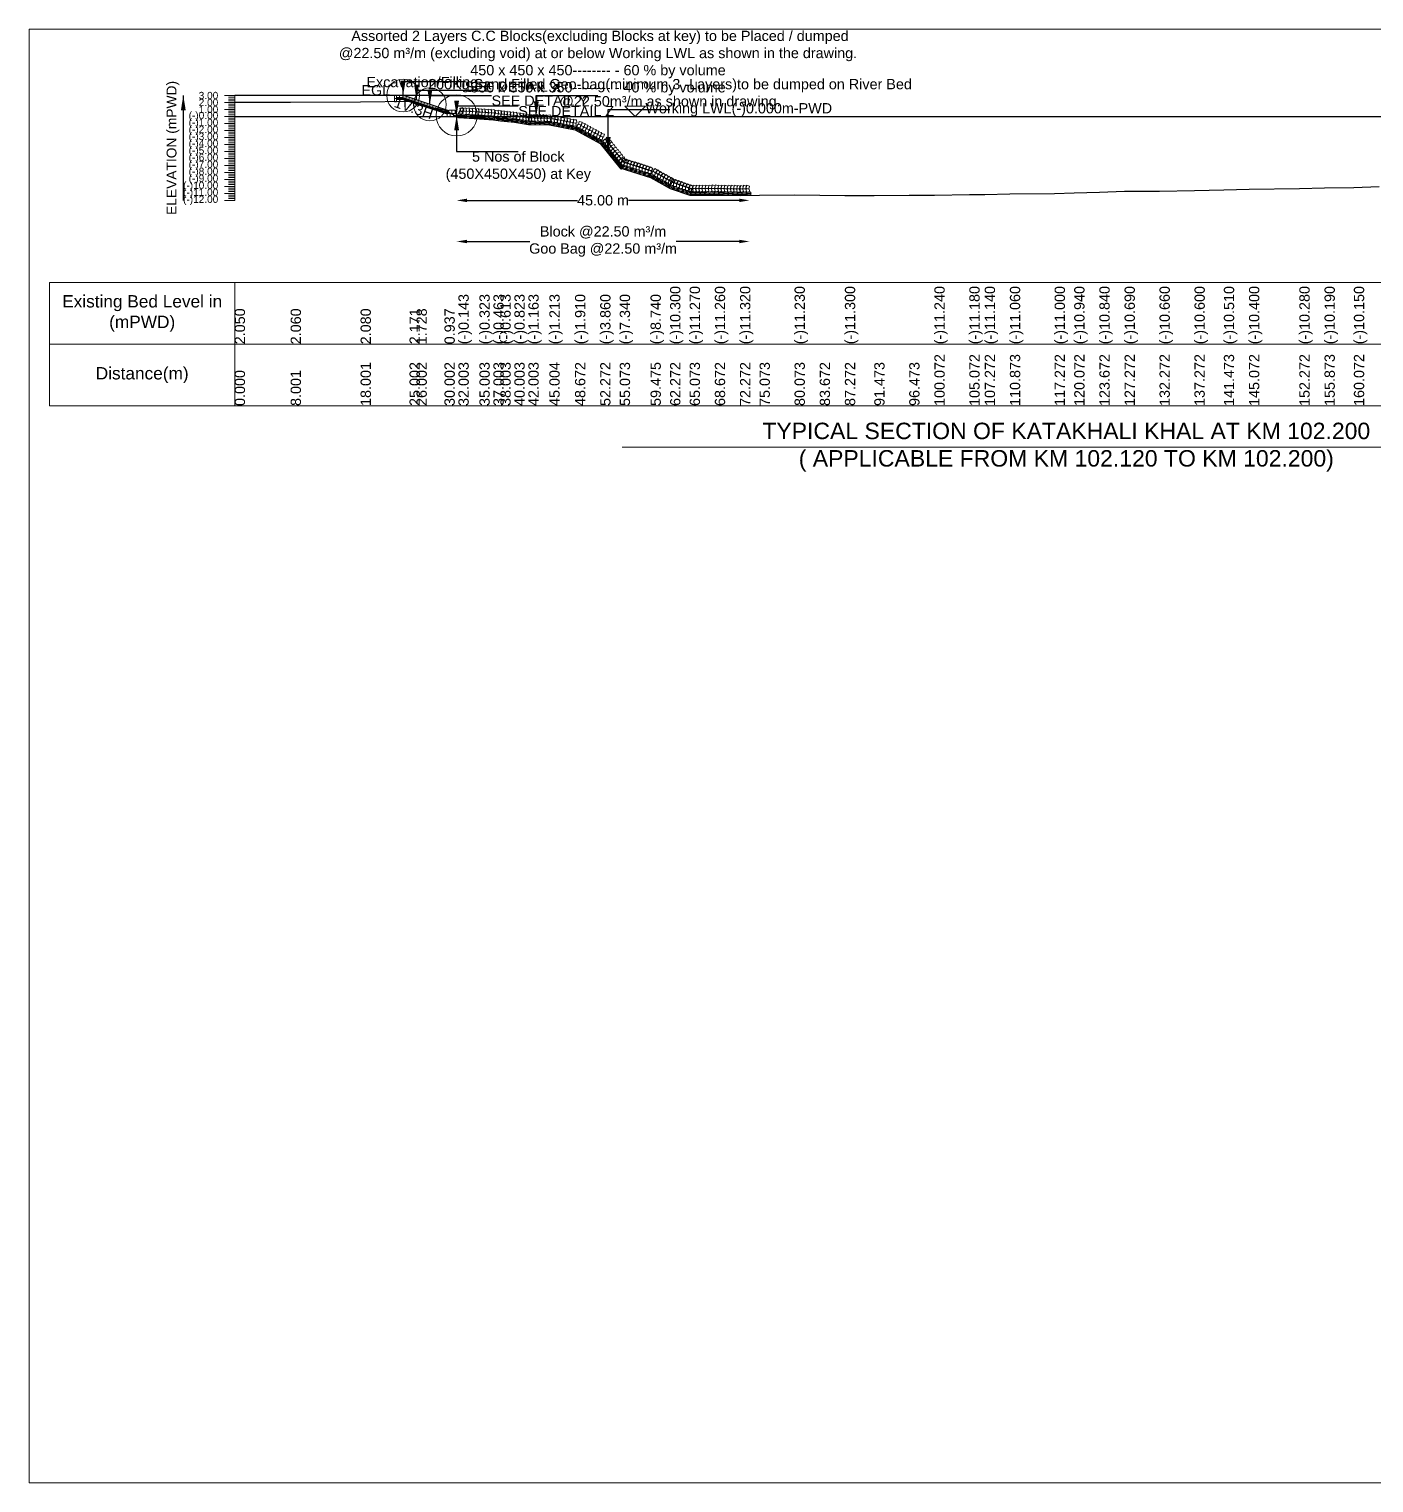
# Model space of a CAD drawing. Header units: inches. Extents: x 89000 to 845000, y -7071 to 31.
# Drawn here: x 280000 to 286540, y -7071 to 0 of the extents above; entities that cross this region are included whole.
import ezdxf

# ---------------------------------------------------------------- set-up
doc = ezdxf.new("R2010")
doc.units = ezdxf.units.IN
doc.header["$LTSCALE"] = 7
doc.header["$MEASUREMENT"] = 0
for name, color, linetype, lineweight in [('Cross section Data Border', 7, 'Continuous', 9), ('Cross Section Labels', 7, 'Continuous', 9), ('Existing_Bed_Level for Xsection', 7, 'Continuous', 25), ('Long Section Labels', 7, 'Continuous', 9)]:
    doc.layers.add(name, color=color, linetype=linetype, lineweight=lineweight)
doc.styles.get("Standard").update_dxf_attribs({"font": 'arial.ttf'})
doc.dimstyles.new('Appron Lebeling Style', dxfattribs={"dimtxt": 50, "dimasz": 50, "dimexe": 0.18, "dimexo": 0.0625, "dimgap": 0.09, "dimtad": 0, "dimtih": 1, "dimtoh": 1, "dimdec": 4, "dimzin": 0, "dimdsep": 46, "dimtxsty": 'Standard', "dimcen": 0.09, "dimse1": 1, "dimse2": 1, "dimadec": 0, "dimazin": 0, "dimtfac": 1, "dimtdec": 4, "dimtofl": 0, "dimtmove": 0, "dimatfit": 3, "dimfxl": 1, "dimtolj": 1, "dimtzin": 0, "dimarcsym": 0})
doc.dimstyles.get("Standard").update_dxf_attribs({"dimtxt": 0.18, "dimasz": 0.18, "dimexe": 0.18, "dimexo": 0.0625, "dimgap": 0.09, "dimtad": 0, "dimtih": 1, "dimtoh": 1, "dimdec": 4, "dimzin": 0, "dimdsep": 46, "dimtxsty": 'Standard', "dimcen": 0.09, "dimadec": 0, "dimazin": 0, "dimtfac": 1, "dimtdec": 4, "dimtofl": 0, "dimtmove": 0, "dimatfit": 3, "dimfxl": 1, "dimtolj": 1, "dimtzin": 0, "dimarcsym": 0})

# ---------------------------------------------------------------- blocks, each defined once
blk = doc.blocks.new('*D287')
at = {"layer": 'Cross Section Labels', "color": 0, "lineweight": -2, "transparency": 16777216}
for p, q in [((282129.1, -833.1), (282667.6, -833.1)), ((283453.3, -833.1), (282914.8, -833.1))]:
    blk.add_line(p, q, dxfattribs=at)
at = {"layer": 'Cross Section Labels', "color": 0, "transparency": 16777216}
for points in [[(282129.1, -824.8), (282129.1, -841.5), (282079.1, -833.1)], [(283453.3, -824.8), (283453.3, -841.5), (283503.3, -833.1)]]:
    blk.add_solid(points, dxfattribs=at)
at = {"layer": 'Defpoints', "color": 0, "transparency": 16777216}
for p in [(282079.1, -425.1), (283503.3, -809), (283503.3, -833.1)]:
    blk.add_point(p, dxfattribs=at)
at = {"layer": 'Cross Section Labels', "color": 0, "transparency": 16777216, "insert": (282791.2, -833.1), "char_height": 50, "attachment_point": 5}
blk.add_mtext('\\A1;45.00 m', dxfattribs=at)
blk = doc.blocks.new('*D288')
at = {"layer": 'Cross Section Labels', "color": 0, "lineweight": -2, "transparency": 16777216}
for p, q in [((282129.1, -1033.1), (282435.6, -1033.1)), ((283453.3, -1033.1), (283146.8, -1033.1))]:
    blk.add_line(p, q, dxfattribs=at)
at = {"layer": 'Cross Section Labels', "color": 0, "transparency": 16777216}
for points in [[(282129.1, -1024.8), (282129.1, -1041.5), (282079.1, -1033.1)], [(283453.3, -1024.8), (283453.3, -1041.5), (283503.3, -1033.1)]]:
    blk.add_solid(points, dxfattribs=at)
at = {"layer": 'Defpoints', "color": 0, "transparency": 16777216}
for p in [(282079.1, -425.1), (283503.3, -809), (283503.3, -1033.1)]:
    blk.add_point(p, dxfattribs=at)
at = {"layer": 'Cross Section Labels', "color": 0, "transparency": 16777216, "insert": (282791.2, -1033.1), "char_height": 50, "attachment_point": 5}
blk.add_mtext('\\A1;Block @22.50 m³/m ^JGoo Bag @22.50 m³/m ', dxfattribs=at)

msp = doc.modelspace()

# ---------------------------------------------------------------- linework, layer by layer
at = {"layer": 'Cross section Data Border'}
msp.add_lwpolyline([(280100, -1233.12), (289187.68335, -1233.12), (289187.68335, -1833.12), (280100, -1833.12)], close=True, dxfattribs=at)
for points in [[(281000, -1233.12), (281000, -1833.12)], [(280100, -1533.12), (289187.68335, -1533.12)]]:
    msp.add_lwpolyline(points, dxfattribs=at)
at = {"layer": 'Cross Section Labels'}
for points in [[(280000, 0), (290000, 0), (290000, -7071), (280000, -7071)], [(282947.08626, -425.12), (282997.08626, -375.12), (282897.08626, -375.12)]]:
    msp.add_lwpolyline(points, close=True, dxfattribs=at)
msp.add_lwpolyline([(282883.84167, -2033.12), (285043.84167, -2033.12), (287203.84167, -2033.12)], dxfattribs=at)
for centre, radius in [((281818.98626, -323.12), 80), ((281949.03626, -366.47), 80), ((282079.08626, -420.02), 100)]:
    msp.add_circle(centre, radius, dxfattribs=at)
at = {"layer": 'Existing_Bed_Level for Xsection'}
for points in [[(282079.08626, -323.12), (281000, -323.12)], [(281000, -355.42), (281272.0177, -355.08), (281612.04494, -354.4), (281850.06808, -351.306), (281884.06264, -366.368), (282020.0817, -393.262), (282088.09123, -429.982), (282190.09532, -436.102), (282258.10484, -440.862), (282292.0994, -445.962), (282360.10893, -453.102), (282428.11846, -464.662), (282530.12255, -466.362), (282654.85515, -490.06), (282777.26395, -556.36), (282872.47142, -674.68), (283022.14695, -722.28), (283117.26248, -775.32), (283212.46887, -808.3), (283334.85504, -807.96), (283457.26141, -810), (283552.46699, -807.96), (283722.46623, -806.94), (283844.855, -808.3), (283967.26027, -809.32), (284110.0895, -810), (284280.0877, -808.3), (284402.46394, -807.28), (284572.46351, -805.24), (284647.25925, -803.88), (284769.67553, -801.16), (284987.25887, -799.12), (285082.46242, -797.08), (285204.85493, -793.68), (285327.25855, -788.58), (285497.25841, -787.56), (285667.25828, -785.52), (285810.07723, -782.46), (285932.4611, -778.72), (286177.25793, -774.64), (286299.66954, -771.58), (286442.46051, -770.22), (286564.85489, -765.46)], [(282040.83626, -397.07), (281820.55655, -323.64343), (281818.98626, -323.12), (281817.33103, -323.12), (281786.73103, -323.12)], [(281786.73103, -333.32), (281817.33103, -333.32), (282040.83626, -407.82174)], [(281786.73103, -336.72), (281816.77929, -336.72), (282036.07929, -409.82)], [(281786.73103, -340.12), (281816.22754, -340.12), (282033.18626, -412.43957)], [(281000, -425.12), (289087.68335, -425.12)]]:
    msp.add_lwpolyline(points, dxfattribs=at)
at = {"layer": 'Long Section Labels'}
for points in [[(281000, -323.12), (280950, -323.12)], [(281000, -331.62), (280970, -331.62)], [(281000, -340.12), (280970, -340.12)], [(281000, -348.62), (280970, -348.62)], [(281000, -833.12), (281000, -799.12), (281000, -765.12), (281000, -731.12), (281000, -697.12), (281000, -663.12), (281000, -629.12), (281000, -595.12), (281000, -561.12), (281000, -527.12), (281000, -493.12), (281000, -459.12), (281000, -425.12), (281000, -391.12), (281000, -357.12), (281000, -323.12)], [(281000, -357.12), (280950, -357.12)], [(281000, -391.12), (280950, -391.12)], [(281000, -365.62), (280970, -365.62)], [(281000, -374.12), (280970, -374.12)], [(281000, -382.62), (280970, -382.62)], [(281000, -399.62), (280970, -399.62)], [(281000, -408.12), (280970, -408.12)], [(281000, -416.62), (280970, -416.62)], [(281000, -425.12), (280950, -425.12)], [(281000, -459.12), (280950, -459.12)], [(281000, -493.12), (280950, -493.12)], [(281000, -433.62), (280970, -433.62)], [(281000, -442.12), (280970, -442.12)], [(281000, -450.62), (280970, -450.62)], [(281000, -467.62), (280970, -467.62)], [(281000, -476.12), (280970, -476.12)], [(281000, -484.62), (280970, -484.62)], [(281000, -527.12), (280950, -527.12)], [(281000, -561.12), (280950, -561.12)], [(281000, -501.62), (280970, -501.62)], [(281000, -510.12), (280970, -510.12)], [(281000, -518.62), (280970, -518.62)], [(281000, -535.62), (280970, -535.62)], [(281000, -544.12), (280970, -544.12)], [(281000, -552.62), (280970, -552.62)], [(281000, -595.12), (280950, -595.12)], [(281000, -629.12), (280950, -629.12)], [(281000, -569.62), (280970, -569.62)], [(281000, -578.12), (280970, -578.12)], [(281000, -586.62), (280970, -586.62)], [(281000, -603.62), (280970, -603.62)], [(281000, -612.12), (280970, -612.12)], [(281000, -620.62), (280970, -620.62)], [(281000, -663.12), (280950, -663.12)], [(281000, -697.12), (280950, -697.12)], [(281000, -637.62), (280970, -637.62)], [(281000, -646.12), (280970, -646.12)], [(281000, -654.62), (280970, -654.62)], [(281000, -671.62), (280970, -671.62)], [(281000, -680.12), (280970, -680.12)], [(281000, -688.62), (280970, -688.62)], [(281000, -705.62), (280970, -705.62)], [(281000, -731.12), (280950, -731.12)], [(281000, -765.12), (280950, -765.12)], [(281000, -714.12), (280970, -714.12)], [(281000, -722.62), (280970, -722.62)], [(281000, -739.62), (280970, -739.62)], [(281000, -748.12), (280970, -748.12)], [(281000, -756.62), (280970, -756.62)], [(281000, -773.62), (280970, -773.62)], [(281000, -799.12), (280950, -799.12)], [(281000, -833.12), (280950, -833.12)], [(281000, -782.12), (280970, -782.12)], [(281000, -790.62), (280970, -790.62)], [(281000, -807.62), (280970, -807.62)], [(281000, -816.12), (280970, -816.12)], [(281000, -824.62), (280970, -824.62)]]:
    msp.add_lwpolyline(points, dxfattribs=at)
for points in [[(281786.73103, -323.12), (281776.53103, -323.12), (281776.53103, -338.42), (281786.73103, -338.42)], [(281786.73103, -338.42), (281776.53103, -338.42), (281776.53103, -353.72), (281786.73103, -353.72)], [(281802.03103, -323.12), (281786.73103, -323.12), (281786.73103, -333.32), (281802.03103, -333.32)], [(281817.33103, -323.12), (281802.03103, -323.12), (281802.03103, -333.32), (281817.33103, -333.32)], [(281835.07141, -328.48172), (281820.55655, -323.64343), (281817.33103, -333.32), (281831.84588, -338.15828)], [(281849.58626, -333.32), (281835.07141, -328.48172), (281831.84588, -338.15828), (281846.36074, -342.99657)], [(281864.10112, -338.15828), (281849.58626, -333.32), (281846.36074, -342.99657), (281860.87559, -347.83485)], [(281878.61597, -342.99657), (281864.10112, -338.15828), (281860.87559, -347.83485), (281875.39045, -352.67314)], [(281893.13083, -347.83485), (281878.61597, -342.99657), (281875.39045, -352.67314), (281889.9053, -357.51142)], [(281907.64568, -352.67314), (281893.13083, -347.83485), (281889.9053, -357.51142), (281904.42016, -362.34971)], [(281922.16053, -357.51142), (281907.64568, -352.67314), (281904.42016, -362.34971), (281918.93501, -367.18799)], [(281936.67539, -362.34971), (281922.16053, -357.51142), (281918.93501, -367.18799), (281933.44987, -372.02628)], [(281951.19024, -367.18799), (281936.67539, -362.34971), (281933.44987, -372.02628), (281947.96472, -376.86456)], [(281965.7051, -372.02628), (281951.19024, -367.18799), (281947.96472, -376.86456), (281962.47957, -381.70285)], [(281980.21995, -376.86456), (281965.7051, -372.02628), (281962.47957, -381.70285), (281976.99443, -386.54113)], [(281994.73481, -381.70285), (281980.21995, -376.86456), (281976.99443, -386.54113), (281991.50928, -391.37942)], [(282009.24966, -386.54113), (281994.73481, -381.70285), (281991.50928, -391.37942), (282006.02414, -396.2177)], [(282023.76452, -391.37942), (282009.24966, -386.54113), (282006.02414, -396.2177), (282020.53899, -401.05599)], [(282038.27937, -396.2177), (282023.76452, -391.37942), (282020.53899, -401.05599), (282035.05385, -405.89427)], [(282048.48626, -409.82), (282033.18626, -409.82), (282033.18626, -425.12), (282048.48626, -425.12)], [(282056.13626, -394.52), (282040.83626, -394.52), (282040.83626, -409.82), (282056.13626, -409.82)], [(282063.78626, -409.82), (282048.48626, -409.82), (282048.48626, -425.12), (282063.78626, -425.12)], [(282071.43626, -394.52), (282056.13626, -394.52), (282056.13626, -409.82), (282071.43626, -409.82)], [(282079.08626, -409.82), (282063.78626, -409.82), (282063.78626, -425.12), (282079.08626, -425.12)], [(282108.05642, -403.66797), (282094.59344, -396.39898), (282087.32445, -409.86196), (282100.78743, -417.13095)], [(282109.15665, -381.49619), (282094.16796, -384.56693), (282097.2387, -399.55561), (282112.22738, -396.48487)], [(282110.37578, -398.62033), (282095.10325, -397.70401), (282094.18693, -412.97655), (282109.45947, -413.89286)], [(282114.1695, -387.62576), (282099.2832, -384.09191), (282095.74935, -398.97821), (282110.63565, -402.51206)], [(282124.42918, -382.41251), (282109.4405, -385.48324), (282112.51124, -400.47192), (282127.49992, -397.40119)], [(282125.64832, -399.53664), (282110.37578, -398.62033), (282109.45947, -413.89286), (282124.73201, -414.80918)], [(282139.70172, -383.32882), (282124.71304, -386.39956), (282127.78377, -401.38824), (282142.77246, -398.3175)], [(282140.92086, -400.45296), (282125.64832, -399.53664), (282124.73201, -414.80918), (282140.00454, -415.72549)], [(282154.97426, -384.24514), (282139.98557, -387.31587), (282143.05631, -402.30456), (282158.04499, -399.23382)], [(282156.19339, -401.36927), (282140.92086, -400.45296), (282140.00454, -415.72549), (282155.27708, -416.64181)], [(282170.24679, -385.16145), (282155.25811, -388.23219), (282158.32885, -403.22087), (282173.31753, -400.15013)], [(282171.46593, -402.28559), (282156.19339, -401.36927), (282155.27708, -416.64181), (282170.54961, -417.55812)], [(282185.51933, -386.07777), (282170.53065, -389.1485), (282173.60138, -404.13719), (282188.59007, -401.06645)], [(282186.73847, -403.2019), (282171.46593, -402.28559), (282170.54961, -417.55812), (282185.82215, -418.47444)], [(282202.32866, -404.23837), (282187.066, -403.17013), (282185.99776, -418.43279), (282201.26042, -419.50103)], [(282201.27997, -387.10295), (282186.26148, -390.02439), (282189.18292, -405.04289), (282204.20142, -402.12144)], [(282217.59132, -405.3066), (282202.32866, -404.23837), (282201.26042, -419.50103), (282216.52309, -420.56927)], [(282216.54264, -388.17118), (282201.52414, -391.09263), (282204.44559, -406.11112), (282219.46408, -403.18968)], [(282232.85399, -406.37484), (282217.59132, -405.3066), (282216.52309, -420.56927), (282231.78575, -421.6375)], [(282231.8053, -389.23942), (282216.7868, -392.16086), (282219.70825, -407.17936), (282234.72674, -404.25792)], [(282248.11665, -407.44308), (282232.85399, -406.37484), (282231.78575, -421.6375), (282247.04841, -422.70574)], [(282247.06796, -390.30766), (282232.04947, -393.2291), (282234.97091, -408.2476), (282249.98941, -405.32615)], [(282263.37931, -408.51131), (282248.11665, -407.44308), (282247.04841, -422.70574), (282262.31108, -423.77398)], [(282262.33062, -391.37589), (282247.31213, -394.29734), (282250.23357, -409.31583), (282265.25207, -406.39439)], [(282281.04776, -411.29872), (282265.91709, -409.02875), (282263.64713, -424.15942), (282278.7778, -426.42939)], [(282281.35528, -394.13399), (282266.15301, -395.86053), (282267.87954, -411.0628), (282283.08182, -409.33626)], [(282296.17844, -413.56868), (282281.04776, -411.29872), (282278.7778, -426.42939), (282293.90847, -428.69935)], [(282296.48595, -396.40396), (282281.28368, -398.13049), (282283.01022, -413.33277), (282298.21249, -411.60623)], [(282309.95589, -415.01728), (282294.73951, -413.41979), (282293.14202, -428.63616), (282308.35839, -430.23366)], [(282309.50275, -397.85579), (282294.39188, -400.25404), (282296.79014, -415.36491), (282311.90101, -412.96666)], [(282325.17226, -416.61478), (282309.95589, -415.01728), (282308.35839, -430.23366), (282323.57476, -431.83115)], [(282324.71913, -399.45328), (282309.60826, -401.85154), (282312.00651, -416.96241), (282327.11738, -414.56415)], [(282340.38863, -418.21227), (282325.17226, -416.61478), (282323.57476, -431.83115), (282338.79114, -433.42865)], [(282339.9355, -401.05078), (282324.82463, -403.44903), (282327.22289, -418.5599), (282342.33376, -416.16165)], [(282355.605, -419.80977), (282340.38863, -418.21227), (282338.79114, -433.42865), (282354.00751, -435.02614)], [(282355.15187, -402.64827), (282340.041, -405.04653), (282342.43926, -420.1574), (282357.55013, -417.75914)], [(282370.82138, -421.40726), (282355.605, -419.80977), (282354.00751, -435.02614), (282369.22388, -436.62364)], [(282370.36825, -404.24577), (282355.25738, -406.64402), (282357.65563, -421.75489), (282372.7665, -419.35664)], [(282387.9029, -424.71815), (282372.81925, -422.15429), (282370.25539, -437.23795), (282385.33904, -439.80181)], [(282388.54425, -407.56266), (282373.31127, -408.99315), (282374.74176, -424.22613), (282389.97474, -422.79564)], [(282403.62791, -410.12652), (282388.39492, -411.55701), (282389.82542, -426.79), (282405.0584, -425.3595)], [(282418.71156, -412.69038), (282403.47858, -414.12088), (282404.90907, -429.35386), (282420.14205, -427.92336)], [(282433.79521, -415.25425), (282418.56223, -416.68474), (282419.99272, -431.91772), (282435.22571, -430.48723)], [(282441.56133, -415.21876), (282426.71947, -418.93485), (282430.43556, -433.77671), (282445.27742, -430.06061)], [(282456.8592, -415.47371), (282442.01735, -419.18981), (282445.73344, -434.03166), (282460.57529, -430.31557)], [(282472.15708, -415.72867), (282457.31522, -419.44476), (282461.03131, -434.28662), (282475.87317, -430.57052)], [(282487.45495, -415.98362), (282472.6131, -419.69971), (282476.32919, -434.54157), (282491.17104, -430.82548)], [(282502.75283, -416.23858), (282487.91097, -419.95467), (282491.62707, -434.79652), (282506.46892, -431.08043)], [(282518.0507, -416.49353), (282503.20885, -420.20962), (282506.92494, -435.05148), (282521.7668, -431.33539)], [(282533.34858, -416.74849), (282518.50672, -420.46458), (282522.22282, -435.30643), (282537.06467, -431.59034)], [(282556.77954, -420.87786), (282541.52169, -422.0128), (282542.65663, -437.27064), (282557.91448, -436.1357)], [(282571.81066, -423.73362), (282556.55281, -424.86856), (282557.68775, -440.12641), (282572.9456, -438.99147)], [(282402.98656, -427.28202), (282387.9029, -424.71815), (282385.33904, -439.80181), (282400.4227, -442.36567)], [(282416.1477, -427.77404), (282400.91472, -429.20453), (282402.34521, -444.43751), (282417.57819, -443.00702)], [(282431.23135, -430.3379), (282415.99837, -431.76839), (282417.42886, -447.00137), (282432.66184, -445.57088)], [(282441.30637, -430.51663), (282426.46452, -434.23273), (282430.18061, -449.07458), (282445.02246, -445.35849)], [(282456.60425, -430.77159), (282441.76239, -434.48768), (282445.47848, -449.32954), (282460.32034, -445.61344)], [(282471.90212, -431.02654), (282457.06027, -434.74264), (282460.77636, -449.58449), (282475.61821, -445.8684)], [(282487.2, -431.2815), (282472.35814, -434.99759), (282476.07424, -449.83945), (282490.91609, -446.12335)], [(282502.49787, -431.53645), (282487.65602, -435.25254), (282491.37211, -450.0944), (282506.21397, -446.37831)], [(282517.79575, -431.79141), (282502.95389, -435.5075), (282506.66999, -450.34935), (282521.51184, -446.63326)], [(282533.09363, -432.04636), (282518.25177, -435.76245), (282521.96786, -450.60431), (282536.80972, -446.88822)], [(282553.92377, -435.90898), (282538.66592, -437.04392), (282539.80086, -452.30176), (282555.05871, -451.16682)], [(282568.95489, -438.76475), (282553.69704, -439.89969), (282554.83198, -455.15753), (282570.08983, -454.02259)], [(282583.98601, -441.62051), (282568.72816, -442.75545), (282569.8631, -458.0133), (282585.12095, -456.87836)], [(282586.84178, -426.58939), (282571.58393, -427.72433), (282572.71887, -442.98218), (282587.97672, -441.84724)], [(282599.01713, -444.47628), (282583.75928, -445.61122), (282584.89422, -460.86907), (282600.15207, -459.73413)], [(282601.8729, -429.44516), (282586.61505, -430.5801), (282587.74999, -445.83795), (282603.00784, -444.70301)], [(282614.04825, -447.33205), (282598.79041, -448.46699), (282599.92535, -463.72484), (282615.18319, -462.5899)], [(282616.90402, -432.30093), (282601.64617, -433.43587), (282602.78111, -448.69372), (282618.03896, -447.55878)], [(282629.07937, -450.18782), (282613.82153, -451.32276), (282614.95647, -466.58061), (282630.21431, -465.44567)], [(282631.93514, -435.1567), (282616.67729, -436.29164), (282617.81223, -451.54949), (282633.07008, -450.41455)], [(282644.11049, -453.04359), (282628.85265, -454.17853), (282629.98759, -469.43638), (282645.24543, -468.30144)], [(282646.96626, -438.01247), (282631.70842, -439.14741), (282632.84336, -454.40526), (282648.1012, -453.27032)], [(282659.14161, -455.89936), (282643.88377, -457.0343), (282645.01871, -472.29215), (282660.27655, -471.15721)], [(282661.99738, -440.86824), (282646.73954, -442.00318), (282647.87448, -457.26103), (282663.13232, -456.12609)], [(282682.7692, -466.10233), (282667.88757, -462.54887), (282664.33411, -477.4305), (282679.21574, -480.98396)], [(282690.05592, -452.64894), (282675.17429, -449.09548), (282671.62083, -463.97711), (282686.50246, -467.53057)], [(282696.22258, -473.38906), (282681.34095, -469.8356), (282677.78749, -484.71723), (282692.66912, -488.27069)], [(282703.50931, -459.93567), (282688.62768, -456.38221), (282685.07422, -471.26384), (282699.95585, -474.8173)], [(282709.67597, -480.67578), (282694.79434, -477.12232), (282691.24088, -492.00395), (282706.12251, -495.55741)], [(282716.9627, -467.2224), (282702.08107, -463.66894), (282698.52761, -478.55057), (282713.40924, -482.10403)], [(282723.12936, -487.96251), (282708.24773, -484.40905), (282704.69427, -499.29068), (282719.5759, -502.84414)], [(282730.41608, -474.50912), (282715.53445, -470.95566), (282711.98099, -485.83729), (282726.86262, -489.39075)], [(282736.58274, -495.24924), (282721.70111, -491.69578), (282718.14765, -506.57741), (282733.02928, -510.13087)], [(282743.86947, -481.79585), (282728.98784, -478.24239), (282725.43438, -493.12402), (282740.31601, -496.67748)], [(282757.32286, -489.08258), (282742.44123, -485.52912), (282738.88777, -500.41075), (282753.7694, -503.96421)], [(282770.77624, -496.36931), (282755.89461, -492.81585), (282752.34115, -507.69748), (282767.22278, -511.25094)], [(282750.03613, -502.53597), (282735.1545, -498.98251), (282731.60104, -513.86414), (282746.48267, -517.4176)], [(282763.48952, -509.82269), (282748.60789, -506.26923), (282745.05443, -521.15086), (282759.93606, -524.70432)], [(282776.9429, -517.10942), (282762.06127, -513.55596), (282758.50781, -528.43759), (282773.38944, -531.99105)], [(282784.22963, -503.65603), (282769.348, -500.10257), (282765.79454, -514.9842), (282780.67617, -518.53766)], [(282790.39629, -524.39615), (282775.51466, -520.84269), (282771.9612, -535.72432), (282786.84283, -539.27778)], [(282797.68302, -510.94276), (282782.80139, -507.3893), (282779.24793, -522.27093), (282794.12956, -525.82439)], [(282811.32131, -543.87571), (282798.9695, -534.84672), (282789.94051, -547.19854), (282802.29232, -556.22753)], [(282820.91298, -555.79585), (282808.56117, -546.76687), (282799.53218, -559.11868), (282811.884, -568.14767)], [(282823.24145, -534.28404), (282810.88964, -525.25505), (282801.86065, -537.60687), (282814.21247, -546.63585)], [(282830.50466, -567.716), (282818.15284, -558.68701), (282809.12385, -571.03883), (282821.47567, -580.06781)], [(282832.83313, -546.20418), (282820.48131, -537.17519), (282811.45232, -549.52701), (282823.80414, -558.556)], [(282841.8217, -563.69616), (282835.64482, -549.69844), (282821.6471, -555.87532), (282827.82398, -569.87304)], [(282851.41337, -575.6163), (282845.23649, -561.61858), (282831.23877, -567.79546), (282837.41565, -581.79318)], [(282840.09633, -579.63614), (282827.74451, -570.60715), (282818.71553, -582.95897), (282831.06734, -591.98796)], [(282849.688, -591.55628), (282837.33619, -582.52729), (282828.3072, -594.87911), (282840.65901, -603.9081)], [(282859.27968, -603.47643), (282846.92786, -594.44744), (282837.89887, -606.79925), (282850.25069, -615.82824)], [(282861.00504, -587.53645), (282854.82817, -573.53873), (282840.83045, -579.7156), (282847.00732, -593.71332)], [(282868.87135, -615.39657), (282856.51953, -606.36758), (282847.49054, -618.7194), (282859.84236, -627.74839)], [(282870.59672, -599.45659), (282864.41984, -585.45887), (282850.42212, -591.63575), (282856.59899, -605.63347)], [(282878.46302, -627.31671), (282866.11121, -618.28772), (282857.08222, -630.63954), (282869.43403, -639.66853)], [(282880.18839, -611.37673), (282874.01151, -597.37901), (282860.01379, -603.55589), (282866.19067, -617.55361)], [(282888.0547, -639.23686), (282875.70288, -630.20787), (282866.67389, -642.55968), (282879.02571, -651.58867)], [(282889.78006, -623.29688), (282883.60319, -609.29915), (282869.60546, -615.47603), (282875.78234, -629.47375)], [(282899.37173, -635.21702), (282893.19486, -621.2193), (282879.19714, -627.39617), (282885.37401, -641.3939)], [(282902.25305, -636.19848), (282889.37119, -627.94331), (282881.11602, -640.82517), (282893.99787, -649.08034)], [(282908.96341, -647.13716), (282902.78653, -633.13944), (282888.78881, -639.31632), (282894.96569, -653.31404)], [(282916.83349, -640.83537), (282903.95163, -632.5802), (282895.69646, -645.46206), (282908.57831, -653.71723)], [(282897.64637, -651.157), (282885.29455, -642.12801), (282876.26556, -654.47983), (282888.61738, -663.50882)], [(282895.04065, -645.80139), (282879.75677, -645.09926), (282879.05464, -660.38314), (282894.33852, -661.08527)], [(282909.62109, -650.43828), (282894.33721, -649.73615), (282893.63508, -665.02003), (282908.91896, -665.72216)], [(282924.20153, -655.07517), (282908.91765, -654.37304), (282908.21552, -669.65692), (282923.4994, -670.35905)], [(282931.41393, -645.47226), (282918.53207, -637.21709), (282910.2769, -650.09895), (282923.15875, -658.35412)], [(282938.78197, -659.71206), (282923.49809, -659.00993), (282922.79596, -674.29381), (282938.07984, -674.99594)], [(282945.99437, -650.10915), (282933.11251, -641.85398), (282924.85734, -654.73584), (282937.7392, -662.99101)], [(282953.36241, -664.34895), (282938.07853, -663.64682), (282937.3764, -678.9307), (282952.66028, -679.63283)], [(282960.57481, -654.74605), (282947.69296, -646.49087), (282939.43778, -659.37273), (282952.31964, -667.6279)], [(282967.94285, -668.98584), (282952.65897, -668.28371), (282951.95684, -683.56759), (282967.24072, -684.26972)], [(282975.15525, -659.38294), (282962.2734, -651.12776), (282954.01822, -664.00962), (282966.90008, -672.26479)], [(282982.52329, -673.62273), (282967.23941, -672.9206), (282966.53728, -688.20448), (282981.82116, -688.90661)], [(282989.73569, -664.01983), (282976.85384, -655.76465), (282968.59866, -668.64651), (282981.48052, -676.90168)], [(282997.10373, -678.25962), (282981.81985, -677.55749), (282981.11772, -692.84137), (282996.4016, -693.5435)], [(283004.31613, -668.65672), (282991.43428, -660.40154), (282983.17911, -673.2834), (282996.06096, -681.53857)], [(283011.68417, -682.89651), (282996.40029, -682.19438), (282995.69816, -697.47826), (283010.98204, -698.18039)], [(283018.89657, -673.29361), (283006.01472, -665.03843), (282997.75955, -677.92029), (283010.6414, -686.17546)], [(283026.26461, -687.5334), (283010.98073, -686.83127), (283010.2786, -702.11515), (283025.56248, -702.81728)], [(283033.47701, -677.9305), (283020.59516, -669.67532), (283012.33999, -682.55718), (283025.22184, -690.81235)], [(283046.47436, -696.50422), (283031.63754, -692.76805), (283027.90138, -707.60487), (283042.73819, -711.34103)], [(283055.45702, -688.53263), (283044.48032, -677.8742), (283033.82189, -688.8509), (283044.79859, -699.50933)], [(283059.83713, -703.9558), (283045.00032, -700.21964), (283041.26416, -715.05646), (283056.10097, -718.79262)], [(283068.8198, -695.98421), (283057.8431, -685.32579), (283047.18467, -696.30249), (283058.16137, -706.96092)], [(283082.18257, -703.4358), (283071.20587, -692.77738), (283060.54745, -703.75408), (283071.52415, -714.4125)], [(283095.54535, -710.88739), (283084.56865, -700.22897), (283073.91023, -711.20567), (283084.88693, -721.86409)], [(283073.19991, -711.40739), (283058.3631, -707.67123), (283054.62693, -722.50804), (283069.46375, -726.24421)], [(283086.56269, -718.85898), (283071.72587, -715.12282), (283067.98971, -729.95963), (283082.82653, -733.6958)], [(283099.92547, -726.31057), (283085.08865, -722.57441), (283081.35249, -737.41122), (283096.1893, -741.14739)], [(283108.90813, -718.33898), (283097.93143, -707.68055), (283087.273, -718.65726), (283098.2497, -729.31568)], [(283113.28825, -733.76216), (283098.45143, -730.02599), (283094.71527, -744.86281), (283109.55208, -748.59897)], [(283122.27091, -725.79057), (283111.29421, -715.13214), (283100.63578, -726.10884), (283111.61248, -736.76727)], [(283126.65102, -741.21375), (283111.81421, -737.47758), (283108.07804, -752.3144), (283122.91486, -756.05056)], [(283135.63369, -733.24216), (283124.65698, -722.58373), (283113.99856, -733.56043), (283124.97526, -744.21886)], [(283135.01889, -745.10736), (283119.75795, -744.01482), (283118.66541, -759.27576), (283133.92635, -760.3683)], [(283142.47437, -735.69193), (283129.80772, -727.11021), (283121.226, -739.77686), (283133.89265, -748.35858)], [(283149.47605, -750.1154), (283134.21511, -749.02285), (283133.12257, -764.2838), (283148.38351, -765.37634)], [(283156.93154, -740.69997), (283144.26489, -732.11825), (283135.68316, -744.7849), (283148.34981, -753.36662)], [(283163.93322, -755.12343), (283148.67227, -754.03089), (283147.57973, -769.29183), (283162.84067, -770.38438)], [(283171.3887, -745.70801), (283158.72205, -737.12628), (283150.14032, -749.79293), (283162.80697, -758.37466)], [(283178.39038, -760.13147), (283163.12944, -759.03893), (283162.03689, -774.29987), (283177.29784, -775.39241)], [(283185.84586, -750.71605), (283173.17921, -742.13432), (283164.59749, -754.80097), (283177.26414, -763.3827)], [(283192.84754, -765.13951), (283177.5866, -764.04697), (283176.49406, -779.30791), (283191.755, -780.40045)], [(283200.30302, -755.72408), (283187.63637, -747.14236), (283179.05465, -759.80901), (283191.7213, -768.39073)], [(283207.3047, -770.14755), (283192.04376, -769.05501), (283190.95122, -784.31595), (283206.21216, -785.40849)], [(283214.76019, -760.73212), (283202.09354, -752.1504), (283193.51181, -764.81705), (283206.17846, -773.39877)], [(283221.76187, -775.15559), (283206.50092, -774.06304), (283205.40838, -789.32399), (283220.66932, -790.41653)], [(283229.21735, -765.74016), (283216.5507, -757.15844), (283207.96898, -769.82509), (283220.63563, -778.40681)], [(283229.5369, -762.55492), (283214.74807, -758.63309), (283210.82625, -773.42192), (283225.61507, -777.34374)], [(283225.60551, -773.90299), (283210.83871, -777.90692), (283214.84264, -792.67373), (283229.60945, -788.66979)], [(283244.83684, -762.51242), (283230.04802, -758.59059), (283226.12619, -773.37941), (283240.91501, -777.30124)], [(283240.90545, -773.86048), (283226.13865, -777.86442), (283230.14258, -792.63122), (283244.90939, -788.62729)], [(283260.13678, -762.46991), (283245.34796, -758.54808), (283241.42613, -773.33691), (283256.21495, -777.25873)], [(283256.20539, -773.81798), (283241.43859, -777.82191), (283245.44252, -792.58872), (283260.20933, -788.58478)], [(283275.43672, -762.42741), (283260.6479, -758.50558), (283256.72607, -773.2944), (283271.51489, -777.21623)], [(283271.50533, -773.77548), (283256.73853, -777.77941), (283260.74247, -792.54621), (283275.50927, -788.54228)], [(283290.73666, -762.3849), (283275.94784, -758.46307), (283272.02601, -773.2519), (283286.81483, -777.17372)], [(283286.80528, -773.73297), (283272.03847, -777.73691), (283276.04241, -792.50371), (283290.80921, -788.49977)], [(283306.0366, -762.3424), (283291.24778, -758.42057), (283287.32595, -773.20939), (283302.11478, -777.13122)], [(283302.10522, -773.69047), (283287.33841, -777.6944), (283291.34235, -792.46121), (283306.10915, -788.45727)], [(283321.33654, -762.29989), (283306.54772, -758.37807), (283302.62589, -773.16689), (283317.41472, -777.08871)], [(283317.40516, -773.64796), (283302.63835, -777.6519), (283306.64229, -792.4187), (283321.40909, -788.41477)], [(283336.63648, -762.25739), (283321.84766, -758.33556), (283317.92583, -773.12438), (283332.71466, -777.04621)], [(283332.7051, -773.60546), (283317.93829, -777.60939), (283321.94223, -792.3762), (283336.70903, -788.37226)], [(283348.67127, -773.8251), (283333.82942, -777.5412), (283337.54551, -792.38305), (283352.38737, -788.66696)], [(283352.82253, -762.55561), (283338.11275, -758.34701), (283333.90415, -773.0568), (283348.61394, -777.26539)], [(283363.96915, -774.08006), (283349.12729, -777.79615), (283352.84339, -792.638), (283367.68524, -788.92191)], [(283368.12041, -762.81056), (283353.41063, -758.60196), (283349.20203, -773.31175), (283363.91181, -777.52034)], [(283379.26702, -774.33501), (283364.42517, -778.0511), (283368.14126, -792.89296), (283382.98312, -789.17686)], [(283383.41828, -763.06551), (283368.7085, -758.85692), (283364.4999, -773.5667), (283379.20969, -777.7753)], [(283394.5649, -774.58996), (283379.72304, -778.30605), (283383.43914, -793.14791), (283398.28099, -789.43181)], [(283398.71616, -763.32046), (283384.00638, -759.11187), (283379.79778, -773.82165), (283394.50756, -778.03025)], [(283409.86277, -774.84491), (283395.02092, -778.561), (283398.73701, -793.40286), (283413.57887, -789.68676)], [(283414.01404, -763.57541), (283399.30425, -759.36682), (283395.09566, -774.0766), (283409.80544, -778.2852)], [(283425.16065, -775.09986), (283410.3188, -778.81596), (283414.03489, -793.65781), (283428.87674, -789.94171)], [(283429.31191, -763.83037), (283414.60213, -759.62177), (283410.39353, -774.33155), (283425.10331, -778.54015)], [(283440.45853, -775.35481), (283425.61667, -779.07091), (283429.33277, -793.91276), (283444.17462, -790.19667)], [(283444.60979, -764.08532), (283429.9, -759.87672), (283425.69141, -774.5865), (283440.40119, -778.7951)], [(283455.7564, -775.60976), (283440.91455, -779.32586), (283444.63064, -794.16771), (283459.4725, -790.45162)], [(283459.90766, -764.34027), (283445.19788, -760.13167), (283440.98928, -774.84146), (283455.69907, -779.05005)], [(283473.46355, -763.94486), (283458.60418, -760.29945), (283454.95877, -775.15882), (283469.81814, -778.80423)], [(283469.74443, -775.36425), (283455.05485, -779.64282), (283459.33341, -794.3324), (283474.023, -790.05384)], [(283488.76004, -763.61709), (283473.90067, -759.97168), (283470.25526, -774.83106), (283485.11463, -778.47647)], [(283485.04092, -775.03649), (283470.35134, -779.31505), (283474.6299, -794.00464), (283489.31949, -789.72607)], [(283504.05653, -763.28933), (283489.19716, -759.64392), (283485.55175, -774.50329), (283500.41112, -778.1487)], [(283500.33741, -774.70873), (283485.64783, -778.98729), (283489.92639, -793.67688), (283504.61597, -789.39831)]]:
    msp.add_lwpolyline(points, close=True, dxfattribs=at)
for centre, major_axis in [((282089.34388, -427.16196), (11.29489, -0.67767)), ((282089.69004, -421.39233), (11.29489, -0.67767)), ((282090.0362, -415.62271), (11.29489, -0.67767)), ((282112.27982, -422.74767), (11.29489, -0.67767)), ((282112.62598, -416.97804), (11.29489, -0.67767)), ((282134.8696, -424.103), (11.29489, -0.67767)), ((282135.21576, -418.33337), (11.29489, -0.67767)), ((282157.45937, -425.45833), (11.29489, -0.67767)), ((282157.80554, -419.68871), (11.29489, -0.67767)), ((282180.04915, -426.81366), (11.29489, -0.67767)), ((282180.39532, -421.04404), (11.29489, -0.67767)), ((282203.1208, -422.52831), (11.28759, -0.79002)), ((282225.69598, -424.10835), (11.28759, -0.79002)), ((282248.27115, -425.68839), (11.28759, -0.79002)), ((282111.93365, -428.51729), (11.29489, -0.67767)), ((282134.52343, -429.87262), (11.29489, -0.67767)), ((282157.11321, -431.22796), (11.29489, -0.67767)), ((282179.70299, -432.58329), (11.29489, -0.67767)), ((282202.31369, -434.0601), (11.28759, -0.79002)), ((282202.71725, -428.2942), (11.28759, -0.79002)), ((282224.88886, -435.64014), (11.28759, -0.79002)), ((282225.29242, -429.87424), (11.28759, -0.79002)), ((282247.46404, -437.22018), (11.28759, -0.79002)), ((282247.86759, -431.45428), (11.28759, -0.79002)), ((282270.16474, -439.74893), (11.18997, -1.67876)), ((282271.02228, -434.0329), (11.18997, -1.67876)), ((282271.87983, -428.31687), (11.18997, -1.67876)), ((282292.41776, -443.08954), (11.25335, -1.18144)), ((282293.02126, -437.34113), (11.25335, -1.18144)), ((282293.62476, -431.59272), (11.25335, -1.18144)), ((282314.92447, -445.45241), (11.25335, -1.18144)), ((282315.52797, -439.70401), (11.25335, -1.18144)), ((282316.13146, -433.9556), (11.25335, -1.18144)), ((282337.43117, -447.81529), (11.25335, -1.18144)), ((282338.03467, -442.06688), (11.25335, -1.18144)), ((282338.63817, -436.31847), (11.25335, -1.18144)), ((282359.93788, -450.17816), (11.25335, -1.18144)), ((282360.54138, -444.42975), (11.25335, -1.18144)), ((282361.14488, -438.68134), (11.25335, -1.18144)), ((282382.43494, -453.96544), (11.1552, -1.89612)), ((282383.40351, -448.26717), (11.1552, -1.89612)), ((282384.37208, -442.5689), (11.1552, -1.89612)), ((282404.74534, -457.75767), (11.1552, -1.89612)), ((282405.71391, -452.05941), (11.1552, -1.89612)), ((282406.68248, -446.36114), (11.1552, -1.89612)), ((282427.05574, -461.54991), (11.1552, -1.89612)), ((282428.02431, -455.85164), (11.1552, -1.89612)), ((282428.99288, -450.15337), (11.1552, -1.89612)), ((282449.2249, -462.12336), (11.31363, -0.18855)), ((282449.32122, -456.34416), (11.31363, -0.18855)), ((282449.41753, -450.56496), (11.31363, -0.18855)), ((282471.85216, -462.50046), (11.31363, -0.18855)), ((282471.94847, -456.72127), (11.31363, -0.18855)), ((282472.04479, -450.94207), (11.31363, -0.18855)), ((282494.47941, -462.87757), (11.31363, -0.18855)), ((282494.57573, -457.09837), (11.31363, -0.18855)), ((282494.67205, -451.31918), (11.31363, -0.18855)), ((282517.10667, -463.25468), (11.31363, -0.18855)), ((282517.20299, -457.47548), (11.31363, -0.18855)), ((282517.2993, -451.69628), (11.31363, -0.18855)), ((282540.05844, -465.30803), (11.11635, -2.112)), ((282541.13728, -459.6296), (11.11635, -2.112)), ((282542.21613, -453.95118), (11.11635, -2.112)), ((282562.29114, -469.53203), (11.11635, -2.112)), ((282563.36998, -463.8536), (11.11635, -2.112)), ((282564.44883, -458.17518), (11.11635, -2.112)), ((282584.52383, -473.75603), (11.11635, -2.112)), ((282585.60268, -468.0776), (11.11635, -2.112)), ((282586.68152, -462.39918), (11.11635, -2.112)), ((282606.75653, -477.98003), (11.11635, -2.112)), ((282607.83538, -472.3016), (11.11635, -2.112)), ((282608.91422, -466.62318), (11.11635, -2.112)), ((282628.98923, -482.20403), (11.11635, -2.112)), ((282630.06807, -476.5256), (11.11635, -2.112)), ((282631.14692, -470.84718), (11.11635, -2.112)), ((282651.22192, -486.42803), (11.11635, -2.112)), ((282652.30077, -480.7496), (11.11635, -2.112)), ((282653.37962, -475.07118), (11.11635, -2.112)), ((282672.39592, -496.27388), (9.94953, -5.38894)), ((282675.14868, -491.19149), (9.94953, -5.38894)), ((282677.90144, -486.1091), (9.94953, -5.38894)), ((282697.8005, -496.88698), (9.94953, -5.38894)), ((282692.29497, -507.05176), (9.94953, -5.38894)), ((282695.04773, -501.96937), (9.94953, -5.38894)), ((282712.19402, -517.82964), (9.94953, -5.38894)), ((282714.94679, -512.74725), (9.94953, -5.38894)), ((282717.69955, -507.66486), (9.94953, -5.38894)), ((282732.09308, -528.60752), (9.94953, -5.38894)), ((282734.84584, -523.52513), (9.94953, -5.38894)), ((282737.5986, -518.44274), (9.94953, -5.38894)), ((282751.99213, -539.3854), (9.94953, -5.38894)), ((282754.74489, -534.30301), (9.94953, -5.38894)), ((282757.49766, -529.22062), (9.94953, -5.38894)), ((282771.89118, -550.16328), (9.94953, -5.38894)), ((282774.64395, -545.08089), (9.94953, -5.38894)), ((282777.39671, -539.9985), (9.94953, -5.38894)), ((282788.89084, -566.19949), (7.09358, -8.81561)), ((282793.394, -562.57597), (7.09358, -8.81561)), ((282797.89717, -558.95245), (7.09358, -8.81561)), ((282803.07799, -583.83071), (7.09358, -8.81561)), ((282807.58115, -580.20719), (7.09358, -8.81561)), ((282812.08432, -576.58366), (7.09358, -8.81561)), ((282817.26514, -601.46192), (7.09358, -8.81561)), ((282821.7683, -597.8384), (7.09358, -8.81561)), ((282826.27147, -594.21488), (7.09358, -8.81561)), ((282831.45229, -619.09314), (7.09358, -8.81561)), ((282835.95545, -615.46962), (7.09358, -8.81561)), ((282840.45862, -611.8461), (7.09358, -8.81561)), ((282845.63944, -636.72435), (7.09358, -8.81561)), ((282850.1426, -633.10083), (7.09358, -8.81561)), ((282854.64577, -629.47731), (7.09358, -8.81561)), ((282859.82659, -654.35557), (7.09358, -8.81561)), ((282864.32975, -650.73205), (7.09358, -8.81561)), ((282868.83292, -647.10853), (7.09358, -8.81561)), ((282874.01374, -671.98679), (7.09358, -8.81561)), ((282878.5169, -668.36327), (7.09358, -8.81561)), ((282883.02007, -664.73974), (7.09358, -8.81561)), ((282893.8352, -678.44151), (10.78305, -3.42924)), ((282895.58691, -672.93334), (10.78305, -3.42924)), ((282897.33863, -667.42518), (10.78305, -3.42924)), ((282915.40129, -685.29999), (10.78305, -3.42924)), ((282917.15301, -679.79182), (10.78305, -3.42924)), ((282918.90472, -674.28365), (10.78305, -3.42924)), ((282936.96738, -692.15846), (10.78305, -3.42924)), ((282938.7191, -686.6503), (10.78305, -3.42924)), ((282940.47081, -681.14213), (10.78305, -3.42924)), ((282958.53348, -699.01694), (10.78305, -3.42924)), ((282960.28519, -693.50877), (10.78305, -3.42924)), ((282962.0369, -688.0006), (10.78305, -3.42924)), ((282980.09957, -705.87541), (10.78305, -3.42924)), ((282981.85128, -700.36725), (10.78305, -3.42924)), ((282983.603, -694.85908), (10.78305, -3.42924)), ((283003.41737, -707.22572), (10.78305, -3.42924)), ((283005.16909, -701.71756), (10.78305, -3.42924)), ((283029.37606, -709.76638), (9.88252, -5.51086)), ((283001.66566, -712.73389), (10.78305, -3.42924)), ((283023.74597, -719.8627), (9.88252, -5.51086)), ((283026.56101, -714.81454), (9.88252, -5.51086)), ((283043.511, -730.88443), (9.88252, -5.51086)), ((283046.32604, -725.83627), (9.88252, -5.51086)), ((283049.14109, -720.78811), (9.88252, -5.51086)), ((283063.27603, -741.90616), (9.88252, -5.51086)), ((283066.09108, -736.858), (9.88252, -5.51086)), ((283068.90612, -731.80984), (9.88252, -5.51086)), ((283083.04107, -752.92788), (9.88252, -5.51086)), ((283085.85611, -747.87972), (9.88252, -5.51086)), ((283088.67116, -742.83156), (9.88252, -5.51086)), ((283102.8061, -763.94961), (9.88252, -5.51086)), ((283105.62114, -758.90145), (9.88252, -5.51086)), ((283108.43619, -753.85329), (9.88252, -5.51086)), ((283122.42907, -774.05125), (10.69188, -3.70372)), ((283124.32099, -768.58966), (10.69188, -3.70372)), ((283126.21292, -763.12806), (10.69188, -3.70372)), ((283143.81282, -781.4587), (10.69188, -3.70372)), ((283145.70474, -775.9971), (10.69188, -3.70372)), ((283147.59667, -770.53551), (10.69188, -3.70372)), ((283168.98042, -777.94295), (10.69188, -3.70372)), ((283165.19657, -788.86614), (10.69188, -3.70372)), ((283167.08849, -783.40455), (10.69188, -3.70372)), ((283186.58032, -796.27358), (10.69188, -3.70372)), ((283188.47224, -790.81199), (10.69188, -3.70372)), ((283190.36417, -785.3504), (10.69188, -3.70372)), ((283207.96407, -803.68103), (10.69188, -3.70372)), ((283209.85599, -798.21943), (10.69188, -3.70372)), ((283211.74792, -792.75784), (10.69188, -3.70372)), ((283229.29052, -793.80321), (11.31516, 0.03143)), ((283229.30658, -799.58319), (11.31516, 0.03143)), ((283229.32264, -805.36317), (11.31516, 0.03143)), ((283251.92084, -793.74034), (11.31516, 0.03143)), ((283251.93689, -799.52032), (11.31516, 0.03143)), ((283251.95295, -805.3003), (11.31516, 0.03143)), ((283274.55115, -793.67747), (11.31516, 0.03143)), ((283274.56721, -799.45745), (11.31516, 0.03143)), ((283274.58326, -805.23743), (11.31516, 0.03143)), ((283297.18146, -793.6146), (11.31516, 0.03143)), ((283297.19752, -799.39458), (11.31516, 0.03143)), ((283297.21358, -805.17456), (11.31516, 0.03143)), ((283319.81177, -793.55174), (11.31516, 0.03143)), ((283319.82783, -799.33171), (11.31516, 0.03143)), ((283319.84389, -805.11169), (11.31516, 0.03143)), ((283342.52936, -805.1975), (11.31363, -0.18855)), ((283342.62567, -799.4183), (11.31363, -0.18855)), ((283342.72199, -793.6391), (11.31363, -0.18855)), ((283365.15662, -805.5746), (11.31363, -0.18855)), ((283365.25293, -799.7954), (11.31363, -0.18855)), ((283365.34925, -794.0162), (11.31363, -0.18855)), ((283387.78387, -805.9517), (11.31363, -0.18855)), ((283387.88019, -800.1725), (11.31363, -0.18855)), ((283387.9765, -794.39331), (11.31363, -0.18855)), ((283410.41113, -806.3288), (11.31363, -0.18855)), ((283410.50745, -800.5496), (11.31363, -0.18855)), ((283410.60376, -794.77041), (11.31363, -0.18855)), ((283433.03839, -806.7059), (11.31363, -0.18855)), ((283433.1347, -800.92671), (11.31363, -0.18855)), ((283433.23102, -795.14751), (11.31363, -0.18855)), ((283455.66565, -807.083), (11.31363, -0.18855)), ((283455.76196, -801.30381), (11.31363, -0.18855)), ((283455.85828, -795.52461), (11.31363, -0.18855)), ((283477.93329, -795.10374), (11.3126, 0.2424)), ((283478.05711, -800.88241), (11.3126, 0.2424)), ((283478.18093, -806.66109), (11.3126, 0.2424)), ((283500.5585, -794.61894), (11.3126, 0.2424)), ((283500.68232, -800.39762), (11.3126, 0.2424)), ((283500.80614, -806.17629), (11.3126, 0.2424))]:
    msp.add_ellipse(centre, major_axis=major_axis, ratio=0.255, dxfattribs=at)

# ---------------------------------------------------------------- texts
at = {"layer": 'Cross section Data Border', "char_height": 60, "width": 800, "attachment_point": 5}
for s, insert in [('Existing Bed Level in (mPWD)', (280550, -1383.12)), ('Distance(m)', (280550, -1683.12))]:
    msp.add_mtext(s, dxfattribs=dict(at, insert=insert))
at = {"layer": 'Cross Section Labels'}
for s, insert, char_height, attachment_point in [(' Assorted 2 Layers C.C Blocks(excluding Blocks at key) to be Placed / dumped^J@22.50 m³/m (excluding void) at or below Working LWL as shown in the drawing.^J450 x 450 x 450-------- - 60 % by volume^J350 x 350 x 350-------- - 40 % by volume', (282766.61595, -323.12), 50, 8), ('EGL', (281756.13103, -323.12), 50, 9), ('Excavation/Filling', (282184.01126, -297.62), 50, 9), ('200Kg Sand Filled Geo-bag(minimum 3 -Layers)to be dumped on River Bed^J@22.50m³/m as shown in drawing.', (283116.6419, -391.12), 50, 8), ('SEE DETAIL X', (282118.98626, -255.12), 50, 1), ('SEE DETAIL Y', (282249.03626, -323.12), 50, 1), ('SEE DETAIL Z', (282379.08626, -374.12), 50, 1), ('Working LWL(-)0.000m-PWD', (282997.08626, -425.12), 50, 7), ('5 Nos of Block ^J(450X450X450) at Key', (282379.08626, -595.12), 50, 2), ('TYPICAL SECTION OF KATAKHALI KHAL AT KM 102.200^J( APPLICABLE FROM KM 102.120 TO KM 102.200)', (285043.84167, -2033.12), 80, 5)]:
    msp.add_mtext(s, dxfattribs=dict(at, insert=insert, char_height=char_height, attachment_point=attachment_point))
at = {"layer": 'Cross Section Labels', "insert": (281878.63539, -360.92262), "char_height": 50, "attachment_point": 2, "rotation": 341.565051177}
msp.add_mtext('1V:3H', dxfattribs=at)
at = {"layer": 'Long Section Labels', "rotation": 90}
for s, insert, char_height, attachment_point in [('ELEVATION (mPWD)', (280700, -578.12), 48, 5), ('(-)10.300', (283117.26248, -1533.12), 50, 1), ('(-)11.270', (283212.46887, -1533.12), 50, 1), ('(-)11.270', (283212.46887, -1533.12), 50, 1), ('(-)11.270', (283212.46887, -1533.12), 50, 1), ('(-)11.260', (283334.85504, -1533.12), 50, 1), ('(-)11.260', (283334.85504, -1533.12), 50, 1), ('(-)11.320', (283457.26141, -1533.12), 50, 1), ('(-)11.320', (283457.26141, -1533.12), 50, 1), ('(-)11.230', (283722.46623, -1533.12), 50, 1), ('(-)11.300', (283967.26027, -1533.12), 50, 1), ('(-)11.240', (284402.46394, -1533.12), 50, 1), ('(-)11.180', (284572.46351, -1533.12), 50, 1), ('(-)11.140', (284647.25925, -1533.12), 50, 1), ('(-)11.060', (284769.67553, -1533.12), 50, 1), ('(-)11.000', (284987.25887, -1533.12), 50, 1), ('(-)10.940', (285082.46242, -1533.12), 50, 1), ('(-)10.840', (285204.85493, -1533.12), 50, 1), ('(-)10.690', (285327.25855, -1533.12), 50, 1), ('(-)10.660', (285497.25841, -1533.12), 50, 1), ('(-)10.600', (285667.25828, -1533.12), 50, 1), ('(-)10.510', (285810.07723, -1533.12), 50, 1), ('(-)10.400', (285932.4611, -1533.12), 50, 1), ('(-)10.280', (286177.25793, -1533.12), 50, 1), ('(-)10.190', (286299.66954, -1533.12), 50, 1), ('(-)10.150', (286442.46051, -1533.12), 50, 1), ('(-)0.143', (282088.09123, -1533.12), 50, 1), ('(-)0.323', (282190.09532, -1533.12), 50, 1), ('(-)0.463', (282258.10484, -1533.12), 50, 1), ('(-)0.613', (282292.0994, -1533.12), 50, 1), ('(-)0.823', (282360.10893, -1533.12), 50, 1), ('(-)1.163', (282428.11846, -1533.12), 50, 1), ('(-)1.213', (282530.12255, -1533.12), 50, 1), ('(-)1.910', (282654.85515, -1533.12), 50, 1), ('(-)3.860', (282777.26395, -1533.12), 50, 1), ('(-)7.340', (282872.47142, -1533.12), 50, 1), ('(-)8.740', (283022.14695, -1533.12), 50, 1), ('2.050', (281000, -1533.12), 50, 1), ('2.060', (281272.0177, -1533.12), 50, 1), ('2.080', (281612.04494, -1533.12), 50, 1), ('2.171', (281850.06808, -1533.12), 50, 1), ('1.728', (281884.06264, -1533.12), 50, 1), ('0.937', (282020.0817, -1533.12), 50, 1), ('18.001', (281612.04494, -1833.12), 50, 1), ('25.002', (281850.06808, -1833.12), 50, 1), ('26.002', (281884.06264, -1833.12), 50, 1), ('30.002', (282020.0817, -1833.12), 50, 1), ('32.003', (282088.09123, -1833.12), 50, 1), ('35.003', (282190.09532, -1833.12), 50, 1), ('37.003', (282258.10484, -1833.12), 50, 1), ('38.003', (282292.0994, -1833.12), 50, 1), ('40.003', (282360.10893, -1833.12), 50, 1), ('42.003', (282428.11846, -1833.12), 50, 1), ('45.004', (282530.12255, -1833.12), 50, 1), ('48.672', (282654.85515, -1833.12), 50, 1), ('52.272', (282777.26395, -1833.12), 50, 1), ('55.073', (282872.47142, -1833.12), 50, 1), ('59.475', (283022.14695, -1833.12), 50, 1), ('62.272', (283117.26248, -1833.12), 50, 1), ('65.073', (283212.46887, -1833.12), 50, 1), ('68.672', (283334.85504, -1833.12), 50, 1), ('72.272', (283457.26141, -1833.12), 50, 1), ('75.073', (283552.46699, -1833.12), 50, 1), ('80.073', (283722.46623, -1833.12), 50, 1), ('83.672', (283844.855, -1833.12), 50, 1), ('87.272', (283967.26027, -1833.12), 50, 1), ('91.473', (284110.0895, -1833.12), 50, 1), ('96.473', (284280.0877, -1833.12), 50, 1), ('100.072', (284402.46394, -1833.12), 50, 1), ('105.072', (284572.46351, -1833.12), 50, 1), ('107.272', (284647.25925, -1833.12), 50, 1), ('110.873', (284769.67553, -1833.12), 50, 1), ('117.272', (284987.25887, -1833.12), 50, 1), ('120.072', (285082.46242, -1833.12), 50, 1), ('123.672', (285204.85493, -1833.12), 50, 1), ('127.272', (285327.25855, -1833.12), 50, 1), ('132.272', (285497.25841, -1833.12), 50, 1), ('137.272', (285667.25828, -1833.12), 50, 1), ('141.473', (285810.07723, -1833.12), 50, 1), ('145.072', (285932.4611, -1833.12), 50, 1), ('152.272', (286177.25793, -1833.12), 50, 1), ('155.873', (286299.66954, -1833.12), 50, 1), ('160.072', (286442.46051, -1833.12), 50, 1), ('0.000', (281000, -1833.12), 50, 1), ('8.001', (281272.0177, -1833.12), 50, 1)]:
    msp.add_mtext(s, dxfattribs=dict(at, insert=insert, char_height=char_height, attachment_point=attachment_point))
at = {"layer": 'Long Section Labels', "char_height": 35, "attachment_point": 6}
for s, insert in [('3.00', (280920, -323.12)), ('2.00', (280920, -357.12)), ('(-)0.00', (280920, -425.12)), ('1.00', (280920, -391.12)), ('(-)1.00', (280920, -459.12)), ('(-)2.00', (280920, -493.12)), ('(-)3.00', (280920, -527.12)), ('(-)4.00', (280920, -561.12)), ('(-)5.00', (280920, -595.12)), ('(-)6.00', (280920, -629.12)), ('(-)7.00', (280920, -663.12)), ('(-)8.00', (280920, -697.12)), ('(-)9.00', (280920, -731.12)), ('(-)10.00', (280920, -765.12)), ('(-)11.00', (280920, -799.12)), ('(-)12.00', (280920, -833.12))]:
    msp.add_mtext(s, dxfattribs=dict(at, insert=insert))

# ---------------------------------------------------------------- dimensions: what is measured, and where the dimension line sits
at = {"layer": 'Cross Section Labels'}
for base, text, picture, middle in [((283503.31549, -833.12), '45.00 m', '*D287', (282791.20088, -833.12)), ((283503.31549, -1033.12), 'Block @22.50 m³/m ^JGoo Bag @22.50 m³/m ', '*D288', (282791.20088, -1033.12))]:
    dim = msp.add_linear_dim(base=base, p1=(282079.08626, -425.12), p2=(283503.31549, -809.01318), text=text, dimstyle='Appron Lebeling Style', dxfattribs=at)
    dim.commit()
    dim.dimension.update_dxf_attribs({"geometry": picture, "text_midpoint": middle})

# ---------------------------------------------------------------- leaders
at = {"layer": 'Cross Section Labels', "annotation_type": 0, "has_hookline": 1, "hookline_direction": 0}
for points, text_width in [([(281818.98626, -323.12), (281818.98626, -255.12), (282118.89626, -255.12)], 466.13233), ([(281884.01126, -341.735), (281884.01126, -297.62), (282183.92126, -297.62)], 533.32196), ([(281949.03626, -366.47), (281949.03626, -323.12), (282248.94626, -323.12)], 466.03001), ([(282079.08626, -420.02), (282079.08626, -374.12), (282378.99626, -374.12)], 460.91405), ([(282466.61595, -423.70222), (282466.61595, -323.12), (282766.52595, -323.12)], 2510.77763), ([(282079.08626, -420.02), (282079.08626, -595.12), (282378.99626, -595.12)], 701.90996), ([(282816.6419, -596.2727), (282816.6419, -391.12), (283116.5519, -391.12)], 2345.7367)]:
    msp.add_leader(points, dimstyle='Standard', override={"dimasz": 72}, dxfattribs=dict(at, text_width=text_width))
at = {"layer": 'Long Section Labels'}
msp.add_leader([(280750, -323.12), (280750, -833.12)], dimstyle='Standard', override={"dimasz": 72}, dxfattribs=at)

doc.saveas('drawing.dxf')
